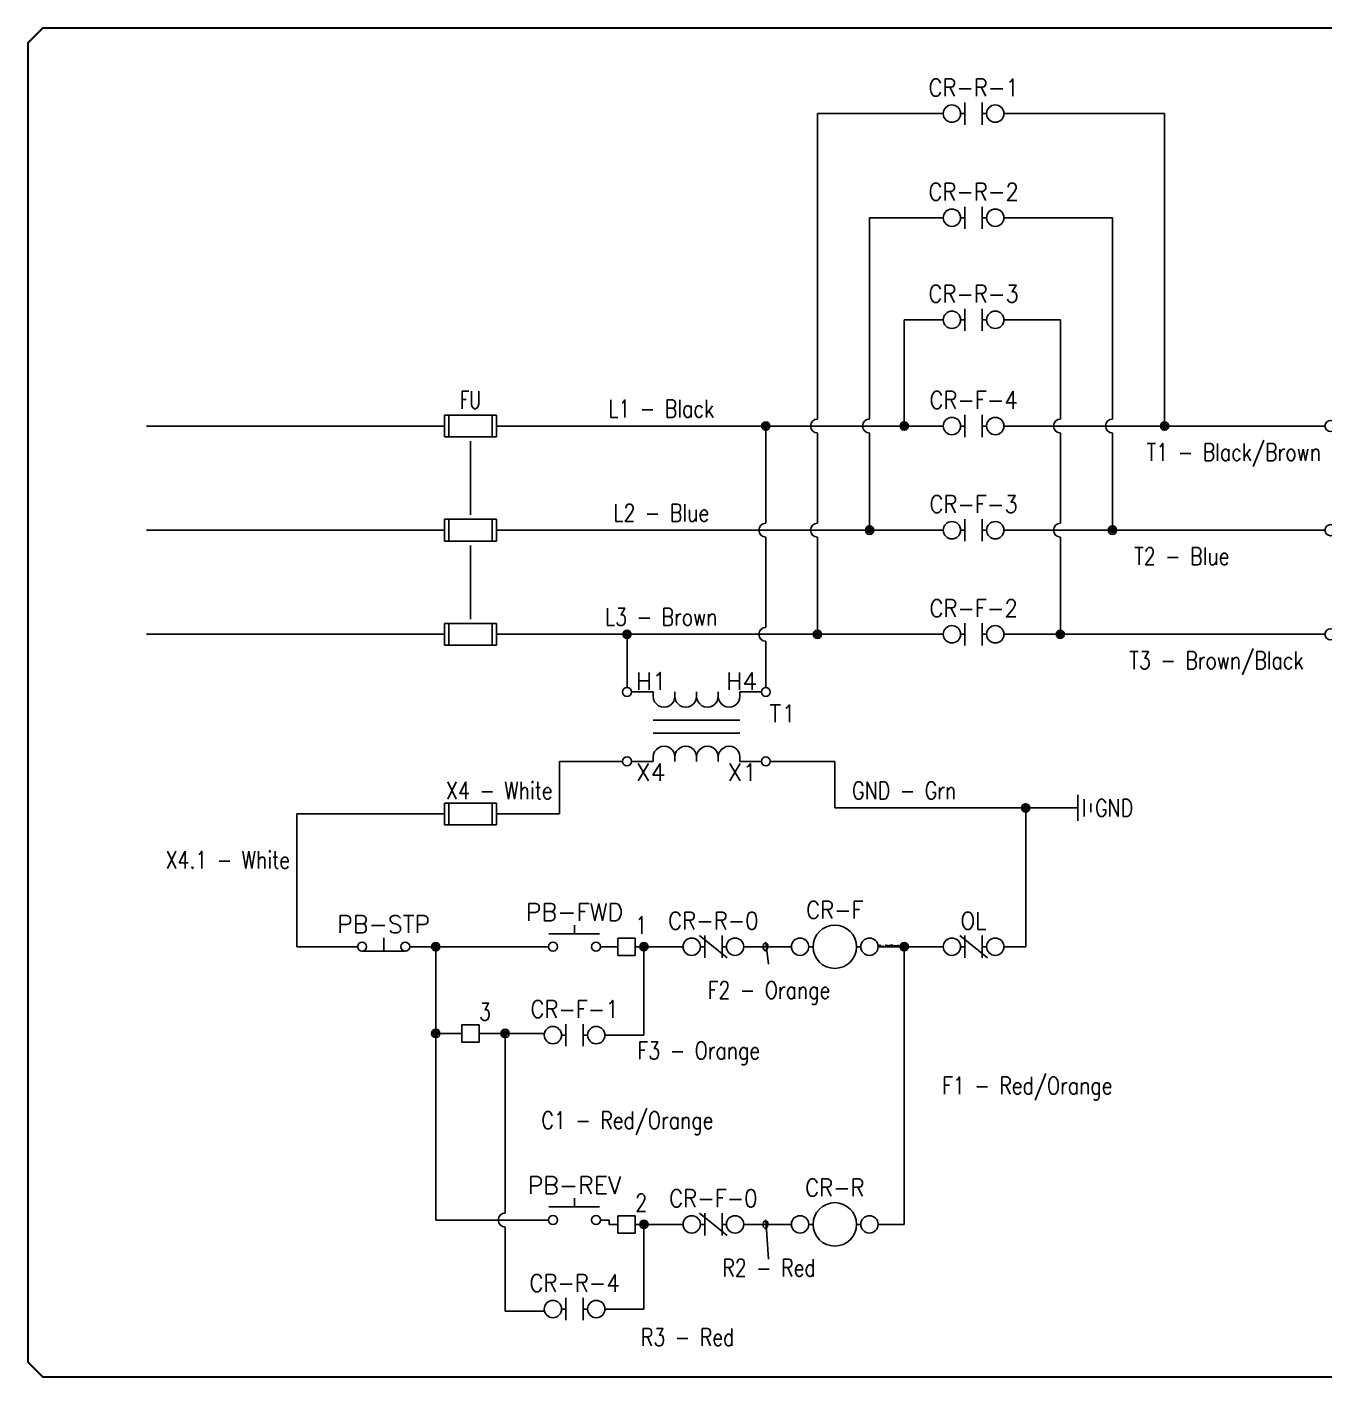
# Model space of a CAD drawing. Header units: inches. Extents: x 0 to 33.5, y 0 to 22.4.
# Drawn here: x 0.02 to 21.57, y 0.02 to 22.44 of the extents above; entities that cross this region are included whole.
import ezdxf
from ezdxf.enums import TextEntityAlignment as Align

# ---------------------------------------------------------------- set-up
doc = ezdxf.new("R2010")
doc.units = ezdxf.units.IN
doc.header["$MEASUREMENT"] = 0
for name, color, linetype in [('LINK', 9, 'Continuous'), ('MISC', 7, 'Continuous'), ('SYMS', 7, 'Continuous'), ('TAGS', 150, 'Continuous'), ('TERMS', 123, 'Continuous'), ('TITLE', 7, 'Continuous'), ('WIREFIXED', 7, 'Continuous'), ('WIRES', 7, 'Continuous')]:
    doc.layers.add(name, color=color, linetype=linetype)
doc.styles.add('ITALIC', font='ITALIC')
doc.styles.add('SIMPLEX', font='SIMPLEX')
doc.styles.add('WD', font='romans.shx')

# ---------------------------------------------------------------- blocks, each defined once
blk = doc.blocks.new('NO_NUM_acade_title')
at = {"layer": 'TITLE', "const_width": 0.0312}
blk.add_lwpolyline([(30.594, 0.281), (30.594, 22.177), (30.344, 22.427), (0.281, 22.427), (0.031, 22.177), (0.031, 0.281), (0.281, 0.031), (30.344, 0.031)], close=True, dxfattribs=at)
at = {"layer": 'TITLE', "color": 1, "style": 'ITALIC'}
for tag, height, p in [('TITLE#1', 0.125, (32.156, 3.406)), ('TITLE#2', 0.125, (32.156, 3.204)), ('TITLE#3', 0.125, (32.156, 3.001)), ('TITLE#4', 0.125, (32.156, 2.799)), ('DWG#', 0.2, (32.156, 0.826))]:
    blk.add_attdef(tag, text='', height=height, dxfattribs=at).set_placement(p, align=Align.CENTER)
at = {"layer": 'TITLE', "color": 1, "style": 'SIMPLEX'}
blk.add_attdef('CAD#', (30.826, 1.958), '', height=0.0938, rotation=90, dxfattribs=at)
at = {"layer": 'TITLE', "color": 1}
for tag, p, height, style in [('ENGINEER', (31.237, 1.958), 0.0938, 'ITALIC'), ('CHKDBY', (32.424, 1.958), 0.0938, 'ITALIC'), ('JOB#', (31.464, 1.644), 0.0938, 'SIMPLEX'), ('DRAWNBY', (32.494, 1.644), 0.0938, 'ITALIC'), ('SCALE', (31.353, 1.344), 0.0938, 'SIMPLEX'), ('DATE', (32.408, 1.344), 0.0938, 'SIMPLEX'), ('SHTS', (32.532, 0.25), 0.2, 'ITALIC')]:
    blk.add_attdef(tag, p, '', height=height, dxfattribs=dict(at, style=style))
at = {"layer": 'TITLE', "color": 1, "style": 'ITALIC'}
blk.add_attdef('SH#', text='', height=0.2, dxfattribs=at).set_placement((31.881, 0.25), align=Align.RIGHT)
at = {"layer": 'TITLE', "color": 7, "flags": 9}
blk.add_attdef('WD_TB', (31.219, 0.031), '', height=0.125, dxfattribs=at)
blk = doc.blocks.new('HFU1')
for p, q in [((-0.1875, -0.0781), (-0.1875, 0.0781)), ((-0.1875, 0.0781), (0.1875, 0.0781)), ((-0.1562, 0.0781), (-0.1562, -0.0781)), ((0.1562, 0.0781), (0.1562, -0.0781)), ((0.1875, 0.0781), (0.1875, -0.0781)), ((0.1875, -0.0781), (-0.1875, -0.0781))]:
    blk.add_line(p, q)
at = {"style": 'WD', "width": 0.7}
for tag, p in [('INST', (0, 0.4219)), ('LOC', (0, 0.2656)), ('TAG1', (0, 0.125))]:
    blk.add_attdef(tag, text='', height=0.125, dxfattribs=at).set_placement(p, align=Align.CENTER)
at = {"linetype": 'Continuous', "style": 'WD', "flags": 9}
for tag, p in [('ASSYCODE', (0.1569, 0.2509)), ('CAT', (0.1564, 0.1022)), ('MFG', (0.1564, 0.0827))]:
    blk.add_attdef(tag, text='', height=0.01, dxfattribs=at).set_placement(p, align=Align.CENTER)
at = {"style": 'WD'}
for tag, p in [('X2LINK', (0, 0.1094)), ('X8LINK', (0, -0.1094))]:
    blk.add_attdef(tag, p, '', height=0.01, dxfattribs=at)
for tag, p, height, flags in [('FAMILY', (0.1292, 0.1076), 0.01, 9), ('X4TERM01', (-0.1875, 0), 0.0109, 1), ('X1TERM02', (0.1875, 0), 0.0109, 1)]:
    blk.add_attdef(tag, p, '', height=height, dxfattribs=dict(at, flags=flags))
at = {"style": 'WD', "width": 0.7}
blk.add_attdef('RATING1', text='', height=0.0938, dxfattribs=at).set_placement((0, 0), align=Align.MIDDLE_CENTER)
at = {"linetype": 'Continuous', "style": 'WD', "width": 0.7, "flags": 8}
blk.add_attdef('TERM01', text='', height=0.1, dxfattribs=at).set_placement((-0.25, -0.0158), align=Align.TOP_RIGHT)
blk.add_attdef('TERM02', text='', height=0.1, dxfattribs=at).set_placement((0.25, -0.0158), align=Align.TOP_LEFT)
at = {"style": 'WD', "width": 0.7}
for tag, p in [('DESC1', (0.0469, -0.2344)), ('DESC2', (0.0469, -0.3906)), ('DESC3', (0.0469, -0.5469))]:
    blk.add_attdef(tag, text='', height=0.125, dxfattribs=at).set_placement(p, align=Align.MIDDLE_LEFT)
blk = doc.blocks.new('HFU2')
for p, q in [((-0.1875, -0.0781), (-0.1875, 0.0781)), ((-0.1875, 0.0781), (0.1875, 0.0781)), ((-0.1562, 0.0781), (-0.1562, -0.0781)), ((0.1562, 0.0781), (0.1562, -0.0781)), ((0.1875, 0.0781), (0.1875, -0.0781)), ((0.1875, -0.0781), (-0.1875, -0.0781))]:
    blk.add_line(p, q)
at = {"style": 'WD', "width": 0.7}
for tag, p in [('INST', (0, 0.4375)), ('LOC', (0, 0.2812)), ('TAG2', (0, 0.125))]:
    blk.add_attdef(tag, text='', height=0.125, dxfattribs=at).set_placement(p, align=Align.CENTER)
at = {"linetype": 'Continuous', "style": 'WD', "flags": 9}
for tag, p in [('FAMILY', (0.1569, 0.2509)), ('ASSYCODE', (0.1881, 0.2352)), ('CAT', (0.1564, 0.1022)), ('MFG', (0.1564, 0.0827))]:
    blk.add_attdef(tag, text='', height=0.01, dxfattribs=at).set_placement(p, align=Align.CENTER)
at = {"style": 'WD'}
for tag, p in [('X2LINK', (0, 0.1094)), ('X8LINK', (0, -0.1094))]:
    blk.add_attdef(tag, p, '', height=0.01, dxfattribs=at)
at = {"style": 'WD', "flags": 1}
for tag, p in [('X4TERM01', (-0.1875, 0)), ('X1TERM02', (0.1875, 0))]:
    blk.add_attdef(tag, p, '', height=0.01, dxfattribs=at)
at = {"style": 'WD', "width": 0.7}
blk.add_attdef('RATING1', text='', height=0.0938, dxfattribs=at).set_placement((0, 0), align=Align.MIDDLE_CENTER)
at = {"linetype": 'Continuous', "style": 'WD', "width": 0.7, "flags": 8}
blk.add_attdef('TERM01', text='', height=0.1, dxfattribs=at).set_placement((-0.25, -0.0158), align=Align.TOP_RIGHT)
blk.add_attdef('TERM02', text='', height=0.1, dxfattribs=at).set_placement((0.25, -0.0158), align=Align.TOP_LEFT)
at = {"style": 'WD', "width": 0.7}
for tag, p in [('DESC1', (0.0396, -0.2431)), ('DESC2', (0.0469, -0.4062)), ('DESC3', (0.0469, -0.5781))]:
    blk.add_attdef(tag, text='', height=0.125, dxfattribs=at).set_placement(p, align=Align.MIDDLE_LEFT)
blk = doc.blocks.new('HFU0')
for p, q in [((-0.1875, -0.0781), (-0.1875, 0.0781)), ((-0.1875, 0.0781), (0.1875, 0.0781)), ((-0.1562, 0.0781), (-0.1562, -0.0781)), ((0.1562, 0.0781), (0.1562, -0.0781)), ((0.1875, 0.0781), (0.1875, -0.0781)), ((0.1875, -0.0781), (-0.1875, -0.0781))]:
    blk.add_line(p, q)
at = {"style": 'WD', "width": 0.7}
for tag, p in [('INST', (0, 0.3281)), ('LOC', (0, 0.1719)), ('DESC1', (0.0067, -0.2623)), ('DESC2', (0.0067, -0.419)), ('DESC3', (0, -0.5781))]:
    blk.add_attdef(tag, text='', height=0.125, dxfattribs=at).set_placement(p, align=Align.CENTER)
at = {"linetype": 'Continuous', "style": 'WD', "flags": 9}
for tag, p in [('ASSYCODE', (0.1564, 0.1179)), ('CAT', (0.1564, 0.1022)), ('MFG', (0.1564, 0.0827))]:
    blk.add_attdef(tag, text='', height=0.01, dxfattribs=at).set_placement(p, align=Align.CENTER)
at = {"style": 'WD', "flags": 1}
for tag, p in [('X4TERM01', (-0.1875, 0)), ('X1TERM02', (0.1875, 0))]:
    blk.add_attdef(tag, p, '', height=0.01, dxfattribs=at)
at = {"style": 'WD', "width": 0.7}
blk.add_attdef('RATING1', text='', height=0.0938, dxfattribs=at).set_placement((0, 0), align=Align.MIDDLE_CENTER)
at = {"linetype": 'Continuous', "style": 'WD', "width": 0.7, "flags": 8}
blk.add_attdef('TERM01', text='', height=0.1, dxfattribs=at).set_placement((-0.25, -0.0158), align=Align.TOP_RIGHT)
blk.add_attdef('TERM02', text='', height=0.1, dxfattribs=at).set_placement((0.25, -0.0158), align=Align.TOP_LEFT)
blk = doc.blocks.new('HXF1')
for p, q in [((-0.4688, 0), (-0.3125, 0)), ((-0.3125, 0), (-0.3125, -0.0312)), ((-0.1562, 0), (-0.1562, -0.0312)), ((0, 0), (0, -0.0312)), ((0.1562, 0), (0.1562, -0.0312)), ((0.3125, 0), (0.4668, 0)), ((0.3125, 0), (0.3125, -0.0312)), ((-0.3125, -0.2031), (0.3125, -0.2031)), ((-0.3125, -0.2969), (0.3125, -0.2969)), ((-0.3125, -0.5), (-0.3125, -0.4688)), ((-0.1562, -0.5), (-0.1562, -0.4688)), ((0, -0.5), (0, -0.4688)), ((0.1562, -0.5), (0.1562, -0.4688)), ((0.3125, -0.5), (0.3125, -0.4688)), ((-0.4688, -0.5), (-0.3125, -0.5)), ((0.3125, -0.5), (0.4668, -0.5))]:
    blk.add_line(p, q)
for centre in [(-0.501, 0), (0.499, 0), (-0.501, -0.5), (0.499, -0.5)]:
    blk.add_circle(centre, 0.0322)
for centre, start, end in [((-0.2344, -0.0312), 180, 0.00104), ((-0.0781, -0.0312), 180, 0.00104), ((0.0781, -0.0312), 180, 0.00104), ((0.2344, -0.0312), 180, 0.00104), ((-0.2344, -0.4688), 0.00101, 180.00201), ((-0.0781, -0.4688), 0.00101, 180.00201), ((0.0781, -0.4688), 0.00101, 180.00201), ((0.2344, -0.4688), 0.00101, 180.00201)]:
    blk.add_arc(centre, 0.0781, start, end)
at = {"style": 'WD', "width": 0.7}
for tag, p in [('INST', (-0.5912, 0.0061)), ('LOC', (-0.5912, -0.1635)), ('DESC1', (-0.5912, -0.3198)), ('DESC2', (-0.5912, -0.476))]:
    blk.add_attdef(tag, text='', height=0.125, dxfattribs=at).set_placement(p, align=Align.RIGHT)
at = {"linetype": 'Continuous', "style": 'WD', "flags": 8}
for tag, p in [('TERM03', (-0.0312, 0.0156)), ('TERM02', (0.4375, 0.0156))]:
    blk.add_attdef(tag, text='', height=0.125, dxfattribs=at).set_placement(p, align=Align.RIGHT)
blk.add_attdef('TERM01', (-0.4375, 0.0156), '', height=0.125, dxfattribs=at)
at = {"style": 'WD'}
for tag, p, height, flags in [('X4TERM01', (-0.5332, 0), 0.0125, 1), ('X2TERM01', (-0.501, 0.0322), 0.0125, 1), ('X2TERM03', (0, 0.0088), 0.0125, 1), ('X2TERM02', (0.499, 0.0322), 0.0125, 1), ('X1TERM02', (0.5312, 0), 0.0125, 1), ('FAMILY', (0.4604, -0.2468), 0.01, 9), ('X4TERM04', (-0.5332, -0.5), 0.0125, 1), ('X8TERM04', (-0.501, -0.5322), 0.0125, 1), ('X8TERM06', (0, -0.5069), 0.0125, 1), ('X8TERM05', (0.499, -0.5322), 0.0125, 1), ('X1TERM05', (0.5312, -0.5), 0.0125, 1)]:
    blk.add_attdef(tag, p, '', height=height, dxfattribs=dict(at, flags=flags))
blk.add_attdef('TAG1', (0.5244, -0.2188), '', height=0.125, dxfattribs=at)
at = {"linetype": 'Continuous', "style": 'WD', "flags": 9}
for tag, p in [('MFG', (0.4836, -0.2948)), ('CAT', (0.4855, -0.2754)), ('ASSYCODE', (0.4866, -0.3132))]:
    blk.add_attdef(tag, text='', height=0.01, dxfattribs=at).set_placement(p, align=Align.CENTER)
at = {"style": 'WD', "width": 0.7}
blk.add_attdef('RATING1', (0.5556, -0.375), '', height=0.125, dxfattribs=at)
at = {"linetype": 'Continuous', "style": 'WD', "flags": 8}
for tag, p in [('TERM06', (-0.0312, -0.5156)), ('TERM05', (0.4375, -0.5156))]:
    blk.add_attdef(tag, text='', height=0.125, dxfattribs=at).set_placement(p, align=Align.TOP_RIGHT)
blk.add_attdef('TERM04', text='', height=0.125, dxfattribs=at).set_placement((-0.4375, -0.5156), align=Align.TOP_LEFT)
blk = doc.blocks.new('HCR1T')
for p, q in [((-0.1562, 0), (-0.1875, 0)), ((0.1875, 0), (0.1562, 0))]:
    blk.add_line(p, q)
for centre, radius in [((0, 0), 0.1562), ((-0.25, 0), 0.0625), ((0.25, 0), 0.0625)]:
    blk.add_circle(centre, radius)
at = {"style": 'WD'}
for tag, width, p in [('INST', 0.7, (0, 0.5282)), ('LOC', 0.7, (0, 0.3586)), ('TAG1', 0.9, (0, 0.2024))]:
    blk.add_attdef(tag, text='', height=0.125, dxfattribs=dict(at, width=width)).set_placement(p, align=Align.CENTER)
for tag, p, width in [('DESC1', (1.126, 0.0757), 0.9), ('DESC2', (1.126, -0.0806), 0.9), ('DESC3', (1.126, -0.2368), 0.9), ('XREFNO', (1.3591, -0.3931), 0.8), ('XREFNC', (1.3591, -0.5493), 0.8)]:
    blk.add_attdef(tag, p, '', height=0.125, dxfattribs=dict(at, width=width))
at = {"linetype": 'Continuous', "style": 'WD', "flags": 9}
blk.add_attdef('ASSYCODE', text='', height=0.01, dxfattribs=at).set_placement((0, 0.1094), align=Align.CENTER)
at = {"style": 'WD', "flags": 9}
blk.add_attdef('FAMILY', text='', height=0.01, dxfattribs=at).set_placement((-0.0053, 0.1698), align=Align.CENTER)
at = {"linetype": 'Continuous', "style": 'WD', "flags": 1}
for tag, p in [('MFG', (0, 0.1404)), ('CAT', (0, 0.1593))]:
    blk.add_attdef(tag, text='', height=0.01, dxfattribs=at).set_placement(p, align=Align.MIDDLE)
at = {"linetype": 'Continuous', "style": 'WD', "width": 0.8, "flags": 8}
for tag, p in [('TERM01', (-0.25, 0)), ('TERM02', (0.25, 0))]:
    blk.add_attdef(tag, text='', height=0.0625, dxfattribs=at).set_placement(p, align=Align.MIDDLE_CENTER)
at = {"style": 'WD', "flags": 1}
for tag, p in [('X4TERM01', (-0.3125, 0)), ('X1TERM02', (0.3125, 0))]:
    blk.add_attdef(tag, p, '', height=0.0125, dxfattribs=at)
at = {"style": 'WD', "width": 0.8, "flags": 8}
for tag, p in [('NO', (1.126, -0.3931)), ('NC', (1.126, -0.5493))]:
    blk.add_attdef(tag, p, '', height=0.125, dxfattribs=at)
blk = doc.blocks.new('HCR21T')
for p, q in [((-0.0625, 0), (-0.0938, 0)), ((0.0938, 0), (0.0625, 0))]:
    blk.add_line(p, q)
at = {"linetype": 'Continuous'}
for p, q in [((-0.0625, 0.08), (-0.0625, -0.08)), ((0.0625, 0.08), (0.0625, -0.08))]:
    blk.add_line(p, q, dxfattribs=at)
for centre in [(-0.1562, 0), (0.1562, 0)]:
    blk.add_circle(centre, 0.0625)
at = {"style": 'WD'}
for tag, width, p in [('INST', 0.7, (0, 0.4508)), ('LOC', 0.7, (0, 0.2812)), ('TAG2', 0.9, (0, 0.125)), ('XREF', 0.7, (0, -0.235)), ('DESC1', 0.7, (0, -0.387)), ('DESC2', 0.7, (0, -0.5432))]:
    blk.add_attdef(tag, text='', height=0.125, dxfattribs=dict(at, width=width)).set_placement(p, align=Align.CENTER)
for tag, p in [('X2LINK', (0, 0.125)), ('X8LINK', (0, -0.125))]:
    blk.add_attdef(tag, p, '', height=0.01, dxfattribs=at)
at = {"linetype": 'Continuous', "style": 'WD', "width": 0.8, "flags": 8}
for tag, p in [('TERM01', (-0.1562, 0)), ('TERM02', (0.1562, 0))]:
    blk.add_attdef(tag, text='', height=0.0625, dxfattribs=at).set_placement(p, align=Align.MIDDLE_CENTER)
at = {"style": 'WD'}
for tag, p, height, flags in [('X4TERM01', (-0.2188, 0), 0.0125, 1), ('CONTACT', (0.0973, 0.0363), 0.01, 1), ('FAMILY', (0.0973, 0.0529), 0.01, 9), ('X1TERM02', (0.2188, 0), 0.0125, 1)]:
    blk.add_attdef(tag, p, '', height=height, dxfattribs=dict(at, flags=flags))
blk = doc.blocks.new('HCR22T')
at = {"linetype": 'Continuous'}
for p, q in [((-0.1, 0.08), (0.1, -0.08)), ((-0.0625, 0.08), (-0.0625, -0.08)), ((0.0625, 0.08), (0.0625, -0.08))]:
    blk.add_line(p, q, dxfattribs=at)
for p, q in [((-0.0625, 0), (-0.0938, 0)), ((0.0938, 0), (0.0625, 0))]:
    blk.add_line(p, q)
for centre in [(-0.1562, 0), (0.1562, 0)]:
    blk.add_circle(centre, 0.0625)
at = {"style": 'WD'}
for tag, width, p in [('INST', 0.7, (0, 0.4508)), ('LOC', 0.7, (0, 0.2812)), ('TAG2', 0.9, (0, 0.125)), ('XREF', 0.7, (0, -0.235)), ('DESC1', 0.7, (0, -0.387)), ('DESC2', 0.7, (0, -0.5432)), ('DESC3', 0.7, (0, -0.6995))]:
    blk.add_attdef(tag, text='', height=0.125, dxfattribs=dict(at, width=width)).set_placement(p, align=Align.CENTER)
for tag, p in [('X2LINK', (0, 0.125)), ('X8LINK', (0, -0.125))]:
    blk.add_attdef(tag, p, '', height=0.01, dxfattribs=at)
at = {"linetype": 'Continuous', "style": 'WD', "width": 0.8, "flags": 8}
for tag, p in [('TERM01', (-0.1562, 0)), ('TERM02', (0.1562, 0))]:
    blk.add_attdef(tag, text='', height=0.0625, dxfattribs=at).set_placement(p, align=Align.MIDDLE_CENTER)
at = {"style": 'WD'}
for tag, p, height, flags in [('X4TERM01', (-0.2188, 0), 0.0125, 1), ('CONTACT', (0.0973, 0.0363), 0.01, 1), ('FAMILY', (0.0973, 0.0529), 0.01, 9), ('X1TERM02', (0.2188, 0), 0.0125, 1)]:
    blk.add_attdef(tag, p, '', height=height, dxfattribs=dict(at, flags=flags))
blk = doc.blocks.new('HOL1')
for p, q in [((-0.2637, 0), (-0.1875, 0)), ((0.1875, 0), (0.2637, 0))]:
    blk.add_line(p, q)
at = {"linetype": 'Continuous'}
for centre in [(-0.3038, 0), (0.3038, 0)]:
    blk.add_circle(centre, 0.04, dxfattribs=at)
for centre, start, end in [((-0.0938, 0), 270.00101, 180.00201), ((0.0938, 0), 90, 0.00104)]:
    blk.add_arc(centre, 0.0938, start, end)
at = {"style": 'WD', "width": 0.7}
for tag, p in [('INST', (0, 0.7946)), ('LOC', (0, 0.625)), ('DESC1', (0, 0.4688)), ('DESC2', (0, 0.3125)), ('RATING1', (0, -0.2656))]:
    blk.add_attdef(tag, text='', height=0.125, dxfattribs=at).set_placement(p, align=Align.CENTER)
at = {"style": 'WD'}
blk.add_attdef('TAG1', text='', height=0.125, dxfattribs=at).set_placement((0, 0.1562), align=Align.CENTER)
for tag, p in [('X2LINK', (0, 0.125)), ('X8LINK', (0, -0.125))]:
    blk.add_attdef(tag, p, '', height=0.01, dxfattribs=at)
for tag, p, height, flags in [('FAMILY', (0.2047, 0.1523), 0.01, 9), ('X4TERM01', (-0.3438, 0), 0.0125, 1), ('X1TERM02', (0.3438, 0), 0.0125, 1)]:
    blk.add_attdef(tag, p, '', height=height, dxfattribs=dict(at, flags=flags))
at = {"linetype": 'Continuous', "style": 'WD', "flags": 9}
for tag, p in [('MFG', (0.2278, 0.0887)), ('CAT', (0.2297, 0.1082)), ('ASSYCODE', (0.2188, 0.0625))]:
    blk.add_attdef(tag, text='', height=0.01, dxfattribs=at).set_placement(p, align=Align.CENTER)
at = {"linetype": 'Continuous', "style": 'WD', "flags": 8}
blk.add_attdef('TERM01', text='', height=0.125, dxfattribs=at).set_placement((-0.4062, -0.0314), align=Align.TOP_RIGHT)
blk.add_attdef('TERM02', text='', height=0.125, dxfattribs=at).set_placement((0.4062, -0.0314), align=Align.TOP_LEFT)
blk = doc.blocks.new('HOL2')
for p, q in [((-0.2637, 0), (-0.1875, 0)), ((0.1875, 0), (0.2637, 0))]:
    blk.add_line(p, q)
at = {"linetype": 'Continuous'}
for centre in [(-0.3038, 0), (0.3038, 0)]:
    blk.add_circle(centre, 0.04, dxfattribs=at)
for centre, start, end in [((-0.0938, 0), 270.00101, 180.00201), ((0.0938, 0), 90, 0.00104)]:
    blk.add_arc(centre, 0.0938, start, end)
at = {"style": 'WD', "width": 0.7}
for tag, p in [('INST', (0, 0.8102)), ('LOC', (0, 0.6406)), ('DESC1', (0, 0.4844)), ('DESC2', (0, 0.3281))]:
    blk.add_attdef(tag, text='', height=0.125, dxfattribs=at).set_placement(p, align=Align.CENTER)
at = {"style": 'WD'}
blk.add_attdef('TAG2', text='', height=0.125, dxfattribs=at).set_placement((0, 0.1719), align=Align.CENTER)
for tag, p in [('X2LINK', (0, 0.125)), ('X8LINK', (0, -0.125))]:
    blk.add_attdef(tag, p, '', height=0.01, dxfattribs=at)
for tag, p, height, flags in [('FAMILY', (0.2047, 0.1523), 0.01, 9), ('X4TERM01', (-0.3438, 0), 0.0125, 1), ('X1TERM02', (0.3438, 0), 0.0125, 1)]:
    blk.add_attdef(tag, p, '', height=height, dxfattribs=dict(at, flags=flags))
at = {"linetype": 'Continuous', "style": 'WD', "flags": 8}
blk.add_attdef('TERM01', text='', height=0.125, dxfattribs=at).set_placement((-0.4062, -0.0157), align=Align.TOP_RIGHT)
blk.add_attdef('TERM02', text='', height=0.125, dxfattribs=at).set_placement((0.4062, -0.0157), align=Align.TOP_LEFT)
blk = doc.blocks.new('HPB11')
for p, q in [((0, 0.1562), (0, 0.0938)), ((-0.1849, 0.0938), (0.1801, 0.0938))]:
    blk.add_line(p, q)
for centre in [(-0.1553, 0), (0.1553, 0)]:
    blk.add_circle(centre, 0.0322)
at = {"style": 'WD', "width": 0.7}
for tag, p in [('INST', (0, 0.8258)), ('LOC', (0, 0.6562)), ('DESC1', (0, 0.5)), ('DESC2', (0, 0.3438)), ('XREF', (0, -0.2188))]:
    blk.add_attdef(tag, text='', height=0.125, dxfattribs=at).set_placement(p, align=Align.CENTER)
at = {"style": 'WD'}
blk.add_attdef('TAG1', text='', height=0.125, dxfattribs=at).set_placement((0, 0.1875), align=Align.CENTER)
for tag, p in [('X2LINK', (0, 0.2188)), ('X8LINK', (0, 0))]:
    blk.add_attdef(tag, p, '', height=0.01, dxfattribs=at)
for tag, p, height, flags in [('CONTACT', (0.2047, 0.1357), 0.01, 1), ('FAMILY', (0.2047, 0.1523), 0.01, 9), ('X4TERM01', (-0.1875, 0), 0.0125, 1), ('X1TERM02', (0.1875, 0), 0.0125, 1)]:
    blk.add_attdef(tag, p, '', height=height, dxfattribs=dict(at, flags=flags))
at = {"linetype": 'Continuous', "style": 'WD', "flags": 9}
for tag, p in [('MFG', (0.2278, 0.0887)), ('CAT', (0.2297, 0.1082)), ('ASSYCODE', (0.23, 0.0714))]:
    blk.add_attdef(tag, text='', height=0.01, dxfattribs=at).set_placement(p, align=Align.CENTER)
at = {"linetype": 'Continuous', "style": 'WD', "flags": 8}
blk.add_attdef('TERM01', text='', height=0.125, dxfattribs=at).set_placement((-0.25, -0.0314), align=Align.TOP_RIGHT)
blk.add_attdef('TERM02', text='', height=0.125, dxfattribs=at).set_placement((0.25, -0.0314), align=Align.TOP_LEFT)
blk = doc.blocks.new('HPB12')
for p, q in [((0, 0.0646), (0, -0.033)), ((-0.1562, -0.033), (0.1562, -0.033))]:
    blk.add_line(p, q)
for centre in [(-0.1553, 0), (0.1553, 0)]:
    blk.add_circle(centre, 0.0322)
at = {"style": 'WD', "width": 0.7}
for tag, p in [('INST', (0, 0.7375)), ('LOC', (0, 0.5679)), ('DESC1', (0, 0.4117)), ('DESC2', (0, 0.2554)), ('XREF', (0, -0.2321))]:
    blk.add_attdef(tag, text='', height=0.125, dxfattribs=at).set_placement(p, align=Align.CENTER)
at = {"style": 'WD'}
blk.add_attdef('TAG1', text='', height=0.125, dxfattribs=at).set_placement((0, 0.0992), align=Align.CENTER)
for tag, p in [('X2LINK', (0, 0.125)), ('X8LINK', (0, -0.0938))]:
    blk.add_attdef(tag, p, '', height=0.01, dxfattribs=at)
for tag, p, height, flags in [('X4TERM01', (-0.1875, 0), 0.0125, 1), ('CONTACT', (0.0544, 0.0418), 0.01, 9), ('FAMILY', (0.0544, 0.0584), 0.01, 9), ('X1TERM02', (0.1875, 0), 0.0125, 1)]:
    blk.add_attdef(tag, p, '', height=height, dxfattribs=dict(at, flags=flags))
at = {"linetype": 'Continuous', "style": 'WD', "flags": 9}
for tag, p in [('MFG', (0.0759, -0.0061)), ('CAT', (0.0759, 0.0175)), ('ASSYCODE', (0.0762, -0.0223))]:
    blk.add_attdef(tag, text='', height=0.01, dxfattribs=at).set_placement(p, align=Align.CENTER)
at = {"linetype": 'Continuous', "style": 'WD', "flags": 8}
blk.add_attdef('TERM01', text='', height=0.125, dxfattribs=at).set_placement((-0.25, -0.0314), align=Align.TOP_RIGHT)
blk.add_attdef('TERM02', text='', height=0.125, dxfattribs=at).set_placement((0.25, -0.0314), align=Align.TOP_LEFT)
blk = doc.blocks.new('WDDOT')
for radius in [0.03, 0.0187, 0.00929]:
    blk.add_circle((0, 0), radius)
blk = doc.blocks.new('WD_WNH')
at = {"linetype": 'Continuous', "style": 'WD', "width": 0.8}
blk.add_attdef('WIRENO', text='', height=0.125, dxfattribs=at).set_placement((0, 0.0625), align=Align.CENTER)
at = {"style": 'WD', "flags": 1}
for tag, p in [('W01USER', (0, 0.0781)), ('W02USER', (0, 0.0703)), ('W03USER', (0, 0.0625)), ('W04USER', (0, 0.0547)), ('W05USER', (0, 0.0469)), ('W06USER', (0, 0.0391)), ('W07USER', (0, 0.0312)), ('W08USER', (0, 0.0234)), ('W09USER', (0, 0.0156)), ('W10USER', (0, 0.0078))]:
    blk.add_attdef(tag, text='', height=0.005, dxfattribs=at).set_placement(p, align=Align.CENTER)
blk = doc.blocks.new('HGND2')
for p, q in [((0.125, 0), (0, 0)), ((0.125, 0.09375), (0.125, -0.09375)), ((0.171875, 0.0625), (0.171875, -0.0625)), ((0.21875, 0.03125), (0.21875, -0.03125))]:
    blk.add_line(p, q)
at = {"style": 'WD', "width": 0.8}
for tag, p in [('INST', (0.25, 0.3125)), ('LOC', (0.25, 0.15625)), ('TAG1', (0.25, 0)), ('DESC1', (0.25, -0.15625)), ('DESC2', (0.25, -0.3125))]:
    blk.add_attdef(tag, text='', height=0.125, dxfattribs=at).set_placement(p, align=Align.MIDDLE_LEFT)
at = {"style": 'WD', "flags": 1}
for tag in ['ASSYCODE', 'CAT', 'X4TERM01', 'MFG', 'FAMILY']:
    blk.add_attdef(tag, (0, 0), '', height=0.01, dxfattribs=at)
blk = doc.blocks.new('HT0001')
for p, q in [((-0.0625, 0.0625), (0.0625, 0.0625)), ((-0.0625, -0.0625), (-0.0625, 0.0625)), ((0.0625, 0.0625), (0.0625, -0.0625)), ((0.0625, -0.0625), (-0.0625, -0.0625))]:
    blk.add_line(p, q)
at = {"style": 'WD'}
for tag, p, width in [('INST', (0.0625, 0.4196), 0.7), ('LOC', (0.0625, 0.25), 0.7), ('DESC1', (0.0499, -0.3851), 0.8)]:
    blk.add_attdef(tag, p, '', height=0.125, dxfattribs=dict(at, width=width))
at = {"linetype": 'Continuous', "style": 'WD'}
for tag, p, height, width, flags in [('TERM01', (0.0625, 0.0938), 0.125, 0.8, 8), ('TAGSTRIP', (0.0499, -0.2288), 0.125, 0.9, 8), ('CAT', (0.2132, -0.4063), 0.1094, 0.8, 1), ('DESC2', (0.0499, -0.5413), 0.125, 0.8, 8), ('DESC3', (0.0499, -0.6976), 0.125, 0.8, 8)]:
    blk.add_attdef(tag, p, '', height=height, dxfattribs=dict(at, width=width, flags=flags))
at = {"style": 'WD', "flags": 1}
for tag, p, height in [('X4TERM01', (-0.0625, 0), 0.0125), ('X4TERMDESC01', (-0.0552, -0.0229), 0.025), ('X2TERMDESC01', (-0.006, 0.0287), 0.025), ('STRIPSEQ', (0, 0), 0.00125), ('X2TERM01', (0, 0.0625), 0.0125), ('X2PIN01', (0.0326, 0.0839), 0.0125), ('X1TERMDESC01', (0.0393, 0.007), 0.025), ('X1TERM01', (0.0625, 0), 0.0125), ('X1PIN01', (0.0868, 0.0164), 0.0125), ('X4PIN01', (-0.1138, -0.0375), 0.0125), ('LINKTERM', (0, -0.0019), 0.00125), ('X8TERM01', (0, -0.0625), 0.0125), ('X8TERMDESC01', (0, -0.0535), 0.025), ('X8PIN01', (0.0256, -0.0962), 0.0125)]:
    blk.add_attdef(tag, p, '', height=height, dxfattribs=at)
at = {"style": 'WD', "width": 0.7, "flags": 1}
blk.add_attdef('ASSYCODE', (0.0625, -0.2812), '', height=0.01, dxfattribs=at)
at = {"linetype": 'Continuous', "style": 'WD', "width": 0.8, "flags": 1}
blk.add_attdef('MFG', text='', height=0.1094, dxfattribs=at).set_placement((0.0882, -0.4063), align=Align.RIGHT)
blk = doc.blocks.new('WD_WNV')
at = {"style": 'WD', "flags": 1}
for tag, p in [('W01USER', (-0.0625, 0.0938)), ('W02USER', (-0.0625, 0.0859)), ('W03USER', (-0.0625, 0.0781)), ('W04USER', (-0.0625, 0.0703)), ('W05USER', (-0.0625, 0.0625)), ('W06USER', (-0.0625, 0.0547)), ('W07USER', (-0.0625, 0.0469)), ('W08USER', (-0.0625, 0.0391)), ('W09USER', (-0.0625, 0.0312)), ('W10USER', (-0.0625, 0.0234))]:
    blk.add_attdef(tag, text='', height=0.005, dxfattribs=at).set_placement(p, align=Align.CENTER)
at = {"linetype": 'Continuous', "style": 'WD', "width": 0.8}
blk.add_attdef('WIRENO', text='', height=0.125, dxfattribs=at).set_placement((-0.05, 0), align=Align.MIDDLE_RIGHT)

msp = doc.modelspace()

# ---------------------------------------------------------------- linework, layer by layer
at = {"layer": 'LINK'}
for points in [[(7.378, 15.567), (7.378, 14.342)], [(7.378, 13.838), (7.378, 12.613)]]:
    msp.add_lwpolyline(points, dxfattribs=at)
at = {"layer": 'WIREFIXED'}
for points in [[(12.33, 6.887), (12.281, 7.247), (12.243, 7.214), (12.238, 7.143), (12.271, 7.104), (12.309, 7.138), (12.314, 7.209), (12.298, 7.228)], [(12.33, 1.989), (12.281, 2.637), (12.243, 2.604), (12.238, 2.533), (12.271, 2.495), (12.309, 2.528), (12.314, 2.599), (12.298, 2.618)]]:
    msp.add_lwpolyline(points, dxfattribs=at)
at = {"layer": 'WIRES'}
for p, q in [((15.229, 21.005), (13.14, 21.005)), ((13.14, 21.005), (13.14, 15.934)), ((16.238, 21.005), (18.903, 21.005)), ((18.903, 21.005), (18.903, 15.819)), ((15.229, 19.276), (14.005, 19.276)), ((14.005, 19.276), (14.005, 15.934)), ((16.238, 19.276), (18.038, 19.276)), ((18.038, 19.276), (18.038, 15.934)), ((15.229, 17.582), (14.581, 17.582)), ((14.581, 17.582), (14.581, 15.819)), ((16.238, 17.582), (17.174, 17.582)), ((17.174, 17.582), (17.174, 15.934)), ((6.946, 15.819), (2, 15.819)), ((7.81, 15.819), (15.229, 15.819)), ((12.283, 14.205), (12.283, 15.819)), ((13.14, 15.703), (13.14, 14.205)), ((14.005, 15.703), (14.005, 14.09)), ((16.238, 15.819), (21.568, 15.819)), ((17.174, 15.703), (17.174, 14.205)), ((18.038, 15.703), (18.038, 14.09)), ((6.946, 14.09), (2, 14.09)), ((7.81, 14.09), (15.229, 14.09)), ((12.283, 12.477), (12.283, 13.975)), ((13.14, 13.975), (13.14, 12.361)), ((16.238, 14.09), (21.568, 14.09)), ((17.174, 13.975), (17.174, 12.361)), ((6.946, 12.361), (2, 12.361)), ((7.81, 12.361), (15.229, 12.361)), ((9.978, 11.478), (9.978, 12.361)), ((16.238, 12.361), (21.568, 12.361)), ((12.283, 11.478), (12.283, 12.246)), ((8.857, 9.379), (8.857, 10.251)), ((8.857, 10.251), (9.904, 10.251)), ((13.428, 10.251), (12.357, 10.251)), ((13.428, 9.48), (13.428, 10.251)), ((16.598, 9.48), (13.428, 9.48)), ((16.598, 7.175), (16.598, 9.48)), ((17.174, 9.48), (16.598, 9.48)), ((4.497, 7.175), (4.497, 9.379)), ((4.497, 9.379), (6.946, 9.379)), ((7.81, 9.379), (8.857, 9.379)), ((4.497, 7.175), (5.505, 7.175)), ((6.37, 7.175), (8.675, 7.175)), ((6.802, 2.638), (6.802, 7.175)), ((9.539, 7.175), (9.827, 7.175)), ((10.907, 7.175), (10.115, 7.175)), ((10.259, 5.707), (10.259, 7.175)), ((12.708, 7.175), (11.916, 7.175)), ((14.149, 7.175), (15.229, 7.175)), ((14.581, 2.854), (14.581, 7.175)), ((16.238, 7.175), (16.598, 7.175)), ((7.234, 5.735), (6.802, 5.735)), ((8.603, 5.735), (7.522, 5.735)), ((7.954, 2.753), (7.954, 5.735)), ((9.611, 5.707), (10.259, 5.707)), ((14.581, 2.566), (14.581, 2.854)), ((8.675, 2.638), (6.802, 2.638)), ((7.954, 1.125), (7.954, 2.522)), ((9.539, 2.638), (9.683, 2.638)), ((9.683, 2.638), (9.683, 2.566)), ((9.683, 2.566), (9.827, 2.566)), ((10.907, 2.566), (10.115, 2.566)), ((10.259, 1.16), (10.259, 2.566)), ((12.708, 2.566), (11.916, 2.566)), ((14.149, 2.566), (14.581, 2.566)), ((8.603, 1.125), (7.954, 1.125)), ((9.611, 1.16), (10.259, 1.16))]:
    msp.add_line(p, q, dxfattribs=at)
for centre in [(13.14, 15.819), (14.005, 15.819), (17.174, 15.819), (18.038, 15.819), (12.283, 14.09), (13.14, 14.09), (17.174, 14.09), (12.283, 12.361), (7.954, 2.638)]:
    msp.add_arc(centre, 0.115, 90, 270, dxfattribs=at)

# ---------------------------------------------------------------- block references
msp.add_blockref('NO_NUM_acade_title', (0, 0))
at = {"layer": 'SYMS'}
ref = msp.add_blockref('HCR21T', (15.733, 21.005), dxfattribs=dict(at, xscale=2.304886114323222, yscale=2.304886114323222, zscale=2.304886114323222))
ref.add_attrib('TAG2', 'CR-R-1', dxfattribs={"layer": 'TAGS', "height": 0.2881, "style": 'WD', "width": 0.9}).set_placement((15.733, 21.293), align=Align.CENTER)
ref = msp.add_blockref('HCR21T', (15.733, 19.276), dxfattribs=dict(at, xscale=2.304886114323222, yscale=2.304886114323222, zscale=2.304886114323222))
ref.add_attrib('TAG2', 'CR-R-2', dxfattribs={"layer": 'TAGS', "height": 0.2881, "style": 'WD', "width": 0.9}).set_placement((15.733, 19.564), align=Align.CENTER)
ref = msp.add_blockref('HCR21T', (15.733, 17.582), dxfattribs=dict(at, xscale=2.304886114323222, yscale=2.304886114323222, zscale=2.304886114323222))
ref.add_attrib('TAG2', 'CR-R-3', dxfattribs={"layer": 'TAGS', "height": 0.2881, "style": 'WD', "width": 0.9}).set_placement((15.733, 17.87), align=Align.CENTER)
ref = msp.add_blockref('HFU1', (7.378, 15.819), dxfattribs=dict(at, xscale=2.304886114323222, yscale=2.304886114323222, zscale=2.304886114323222))
ref.add_attrib('TAG1', 'FU', dxfattribs={"layer": 'TAGS', "height": 0.2881, "style": 'WD', "width": 0.7}).set_placement((7.378, 16.107), align=Align.CENTER)
ref = msp.add_blockref('HCR21T', (15.733, 15.819), dxfattribs=dict(at, xscale=2.304886114323222, yscale=2.304886114323222, zscale=2.304886114323222))
ref.add_attrib('TAG2', 'CR-F-4', dxfattribs={"layer": 'TAGS', "height": 0.2881, "style": 'WD', "width": 0.9}).set_placement((15.733, 16.107), align=Align.CENTER)
ref = msp.add_blockref('HOL1', (22.36, 15.819), dxfattribs=dict(at, xscale=2.304886114323222, yscale=2.304886114323222, zscale=2.304886114323222))
ref.add_attrib('TAG1', 'OL', dxfattribs={"layer": 'TAGS', "height": 0.2881, "style": 'WD'}).set_placement((22.36, 16.179), align=Align.CENTER)
at = {"layer": 'SYMS', "xscale": 2.304886114323222, "yscale": 2.304886114323222, "zscale": 2.304886114323222}
for name, p in [('WDDOT', (12.283, 15.819)), ('WDDOT', (14.581, 15.819)), ('WDDOT', (18.903, 15.819)), ('HFU2', (7.378, 14.09)), ('WDDOT', (14.005, 14.09)), ('WDDOT', (18.038, 14.09)), ('HOL2', (22.36, 14.09)), ('HOL2', (22.36, 12.361)), ('HFU2', (7.378, 12.361)), ('WDDOT', (9.978, 12.361)), ('WDDOT', (13.14, 12.361)), ('WDDOT', (17.174, 12.361)), ('HFU0', (7.378, 9.379)), ('WDDOT', (16.598, 9.48)), ('WDDOT', (6.802, 7.175)), ('WDDOT', (10.259, 7.175)), ('WDDOT', (14.581, 7.175)), ('WDDOT', (6.802, 5.735)), ('WDDOT', (7.954, 5.735)), ('WDDOT', (10.259, 2.566))]:
    msp.add_blockref(name, p, dxfattribs=at)
at = {"layer": 'SYMS'}
ref = msp.add_blockref('HCR21T', (15.733, 14.09), dxfattribs=dict(at, xscale=2.304886114323222, yscale=2.304886114323222, zscale=2.304886114323222))
ref.add_attrib('TAG2', 'CR-F-3', dxfattribs={"layer": 'TAGS', "height": 0.2881, "style": 'WD', "width": 0.9}).set_placement((15.733, 14.378), align=Align.CENTER)
ref = msp.add_blockref('HCR21T', (15.733, 12.361), dxfattribs=dict(at, xscale=2.304886114323222, yscale=2.304886114323222, zscale=2.304886114323222))
ref.add_attrib('TAG2', 'CR-F-2', dxfattribs={"layer": 'TAGS', "height": 0.2881, "style": 'WD', "width": 0.9}).set_placement((15.733, 12.649), align=Align.CENTER)
ref = msp.add_blockref('HXF1', (11.133, 11.404), dxfattribs=dict(at, xscale=2.304886114323222, yscale=2.304886114323222, zscale=2.304886114323222))
ref.add_attrib('TERM04', 'X4', dxfattribs={"layer": 'TERMS', "linetype": 'Continuous', "height": 0.2881, "style": 'WD', "flags": 8}).set_placement((10.124, 10.215), align=Align.TOP_LEFT)
ref.add_attrib('TERM05', 'X1', dxfattribs={"layer": 'TERMS', "linetype": 'Continuous', "height": 0.2881, "style": 'WD', "flags": 8}).set_placement((12.141, 10.215), align=Align.TOP_RIGHT)
ref.add_attrib('TAG1', 'T1', (12.341, 10.9), dxfattribs={"layer": 'TAGS', "height": 0.2881, "style": 'WD'})
ref.add_attrib('TERM02', 'H4', dxfattribs={"layer": 'TERMS', "linetype": 'Continuous', "height": 0.2881, "style": 'WD', "flags": 8}).set_placement((12.141, 11.44), align=Align.RIGHT)
ref.add_attrib('TERM01', 'H1', (10.124, 11.44), dxfattribs={"layer": 'TERMS', "linetype": 'Continuous', "height": 0.2881, "style": 'WD', "flags": 8})
ref = msp.add_blockref('HGND2', (17.174, 9.48), dxfattribs=dict(at, xscale=2.304886114323222, yscale=2.304886114323222, zscale=2.304886114323222))
ref.add_attrib('TAG1', 'GND', dxfattribs={"layer": 'TAGS', "height": 0.2881, "style": 'WD', "width": 0.8}).set_placement((17.75, 9.48), align=Align.MIDDLE_LEFT)
ref = msp.add_blockref('HPB11', (9.107, 7.175), dxfattribs=dict(at, xscale=2.304886114323222, yscale=2.304886114323222, zscale=2.304886114323222))
ref.add_attrib('TAG1', 'PB-FWD', dxfattribs={"layer": 'TAGS', "height": 0.2881, "style": 'WD'}).set_placement((9.107, 7.607), align=Align.CENTER)
ref = msp.add_blockref('HCR1T', (13.428, 7.175), dxfattribs=dict(at, xscale=2.304886114323222, yscale=2.304886114323222, zscale=2.304886114323222))
ref.add_attrib('X1TERM02', 'F1 - Red/Orange', (14.149, 7.175), dxfattribs={"layer": 'MISC', "height": 0.02881, "style": 'WD'})
ref.add_attrib('TAG1', 'CR-F', dxfattribs={"layer": 'TAGS', "height": 0.2881, "style": 'WD', "width": 0.9}).set_placement((13.428, 7.642), align=Align.CENTER)
ref = msp.add_blockref('HPB12', (5.938, 7.175), dxfattribs=dict(at, xscale=2.304886114323222, yscale=2.304886114323222, zscale=2.304886114323222))
ref.add_attrib('TAG1', 'PB-STP', dxfattribs={"layer": 'TAGS', "height": 0.2881, "style": 'WD'}).set_placement((5.938, 7.404), align=Align.CENTER)
ref = msp.add_blockref('HT0001', (9.971, 7.175), dxfattribs=dict(at, xscale=2.304886114323222, yscale=2.304886114323222, zscale=2.304886114323222))
ref.add_attrib('TERM01', '1', (10.115, 7.391), dxfattribs={"layer": 'TERMS', "linetype": 'Continuous', "height": 0.288, "style": 'WD', "width": 0.8, "flags": 8})
ref = msp.add_blockref('HCR22T', (11.412, 7.175), dxfattribs=dict(at, xscale=2.304886114323222, yscale=2.304886114323222, zscale=2.304886114323222))
ref.add_attrib('TAG2', 'CR-R-0', dxfattribs={"layer": 'TAGS', "height": 0.2881, "style": 'WD', "width": 0.9}).set_placement((11.412, 7.463), align=Align.CENTER)
ref = msp.add_blockref('HCR22T', (15.733, 7.175), dxfattribs=dict(at, xscale=2.304886114323222, yscale=2.304886114323222, zscale=2.304886114323222))
ref.add_attrib('TAG2', 'OL', dxfattribs={"layer": 'TAGS', "height": 0.2881, "style": 'WD', "width": 0.9}).set_placement((15.733, 7.463), align=Align.CENTER)
ref = msp.add_blockref('HCR21T', (9.107, 5.707), dxfattribs=dict(at, xscale=2.304886114323222, yscale=2.304886114323222, zscale=2.304886114323222))
ref.add_attrib('TAG2', 'CR-F-1', dxfattribs={"layer": 'TAGS', "height": 0.2881, "style": 'WD', "width": 0.9}).set_placement((9.107, 5.995), align=Align.CENTER)
ref = msp.add_blockref('HT0001', (7.378, 5.735), dxfattribs=dict(at, xscale=2.304886114323222, yscale=2.304886114323222, zscale=2.304886114323222))
ref.add_attrib('TERM01', '3', (7.522, 5.951), dxfattribs={"layer": 'TERMS', "linetype": 'Continuous', "height": 0.288, "style": 'WD', "width": 0.8, "flags": 8})
ref = msp.add_blockref('HPB11', (9.107, 2.638), dxfattribs=dict(at, xscale=2.304886114323222, yscale=2.304886114323222, zscale=2.304886114323222))
ref.add_attrib('TAG1', 'PB-REV', dxfattribs={"layer": 'TAGS', "height": 0.2881, "style": 'WD'}).set_placement((9.107, 3.07), align=Align.CENTER)
ref = msp.add_blockref('HCR22T', (11.412, 2.566), dxfattribs=dict(at, xscale=2.304886114323222, yscale=2.304886114323222, zscale=2.304886114323222))
ref.add_attrib('TAG2', 'CR-F-0', dxfattribs={"layer": 'TAGS', "height": 0.2881, "style": 'WD', "width": 0.9}).set_placement((11.412, 2.854), align=Align.CENTER)
ref = msp.add_blockref('HCR1T', (13.428, 2.566), dxfattribs=dict(at, xscale=2.304886114323222, yscale=2.304886114323222, zscale=2.304886114323222))
ref.add_attrib('TAG1', 'CR-R', dxfattribs={"layer": 'TAGS', "height": 0.2881, "style": 'WD', "width": 0.9}).set_placement((13.428, 3.032), align=Align.CENTER)
ref = msp.add_blockref('HT0001', (9.971, 2.566), dxfattribs=dict(at, xscale=2.304886114323222, yscale=2.304886114323222, zscale=2.304886114323222))
ref.add_attrib('TERM01', '2', (10.115, 2.782), dxfattribs={"layer": 'TERMS', "linetype": 'Continuous', "height": 0.288, "style": 'WD', "width": 0.8, "flags": 8})
ref = msp.add_blockref('HCR21T', (9.107, 1.16), dxfattribs=dict(at, xscale=2.304886114323222, yscale=2.304886114323222, zscale=2.304886114323222))
ref.add_attrib('TAG2', 'CR-R-4', dxfattribs={"layer": 'TAGS', "height": 0.2881, "style": 'WD', "width": 0.9}).set_placement((9.107, 1.448), align=Align.CENTER)
at = {"layer": 'WIREFIXED'}
ref = msp.add_blockref('WD_WNH', (10.547, 15.819), dxfattribs=dict(at, xscale=2.304886114323222, yscale=2.304886114323222, zscale=2.304886114323222))
ref.add_attrib('WIRENOF', 'L1 - Black', dxfattribs={"linetype": 'Continuous', "height": 0.2881, "style": 'WD', "width": 0.8}).set_placement((10.547, 15.963), align=Align.CENTER)
ref = msp.add_blockref('WD_WNH', (19.479, 15.819), dxfattribs=dict(at, xscale=2.304886114323222, yscale=2.304886114323222, zscale=2.304886114323222))
ref.add_attrib('WIRENOF', 'T1 - Black/Brown', dxfattribs={"linetype": 'Continuous', "height": 0.28811, "style": 'WD', "width": 0.8}).set_placement((20.055, 15.242), align=Align.CENTER)
ref = msp.add_blockref('WD_WNH', (10.547, 14.09), dxfattribs=dict(at, xscale=2.304886114323222, yscale=2.304886114323222, zscale=2.304886114323222))
ref.add_attrib('WIRENOF', 'L2 - Blue', dxfattribs={"linetype": 'Continuous', "height": 0.2881, "style": 'WD', "width": 0.8}).set_placement((10.547, 14.234), align=Align.CENTER)
ref = msp.add_blockref('WD_WNH', (19.767, 14.09), dxfattribs=dict(at, xscale=2.304886114323222, yscale=2.304886114323222, zscale=2.304886114323222))
ref.add_attrib('WIRENOF', 'T2 - Blue', dxfattribs={"linetype": 'Continuous', "height": 0.2881, "style": 'WD', "width": 0.8}).set_placement((19.191, 13.514), align=Align.CENTER)
ref = msp.add_blockref('WD_WNH', (10.547, 12.361), dxfattribs=dict(at, xscale=2.304886114323222, yscale=2.304886114323222, zscale=2.304886114323222))
ref.add_attrib('WIRENOF', 'L3 - Brown', dxfattribs={"linetype": 'Continuous', "height": 0.2881, "style": 'WD', "width": 0.8}).set_placement((10.547, 12.505), align=Align.CENTER)
ref = msp.add_blockref('WD_WNH', (19.479, 12.361), dxfattribs=dict(at, xscale=2.304886114323222, yscale=2.304886114323222, zscale=2.304886114323222))
ref.add_attrib('WIRENOF', 'T3 - Brown/Black', dxfattribs={"linetype": 'Continuous', "height": 0.28811, "style": 'WD', "width": 0.8}).set_placement((19.767, 11.785), align=Align.CENTER)
ref = msp.add_blockref('WD_WNV', (8.857, 9.768), dxfattribs=dict(at, xscale=2.304886114323222, yscale=2.304886114323222, zscale=2.304886114323222))
ref.add_attrib('WIRENOF', 'X4 - White', dxfattribs={"linetype": 'Continuous', "height": 0.2881, "style": 'WD', "width": 0.8}).set_placement((8.742, 9.768), align=Align.MIDDLE_RIGHT)
ref = msp.add_blockref('WD_WNH', (14.581, 9.48), dxfattribs=dict(at, xscale=2.304886114323222, yscale=2.304886114323222, zscale=2.304886114323222))
ref.add_attrib('WIRENOF', 'GND - Grn', dxfattribs={"linetype": 'Continuous', "height": 0.2881, "style": 'WD', "width": 0.8}).set_placement((14.581, 9.624), align=Align.CENTER)
ref = msp.add_blockref('WD_WNV', (4.497, 8.616), dxfattribs=dict(at, xscale=2.304886114323222, yscale=2.304886114323222, zscale=2.304886114323222))
ref.add_attrib('WIRENOF', 'X4.1 - White', dxfattribs={"linetype": 'Continuous', "height": 0.28811, "style": 'WD', "width": 0.8}).set_placement((4.382, 8.616), align=Align.MIDDLE_RIGHT)
ref = msp.add_blockref('WD_WNH', (12.276, 7.175), dxfattribs=dict(at, xscale=2.304886114323222, yscale=2.304886114323222, zscale=2.304886114323222))
ref.add_attrib('WIRENOF', 'F2 - Orange', dxfattribs={"linetype": 'Continuous', "height": 0.28811, "style": 'WD', "width": 0.8}).set_placement((12.336, 6.311), align=Align.CENTER)
ref = msp.add_blockref('WD_WNV', (10.259, 5.447), dxfattribs=dict(at, xscale=2.304886114323222, yscale=2.304886114323222, zscale=2.304886114323222))
ref.add_attrib('WIRENOF', 'F3 - Orange', dxfattribs={"linetype": 'Continuous', "height": 0.28811, "style": 'WD', "width": 0.8}).set_placement((12.188, 5.452), align=Align.MIDDLE_RIGHT)
ref = msp.add_blockref('WD_WNV', (15.733, 4.87), dxfattribs=dict(at, xscale=2.304886114323222, yscale=2.304886114323222, zscale=2.304886114323222))
ref.add_attrib('WIRENOF', 'F1 - Red/Orange', dxfattribs={"linetype": 'Continuous', "height": 0.28811, "style": 'WD', "width": 0.8}).set_placement((18.038, 4.87), align=Align.MIDDLE_RIGHT)
ref = msp.add_blockref('WD_WNV', (9.107, 4.294), dxfattribs=dict(at, xscale=2.304886114323222, yscale=2.304886114323222, zscale=2.304886114323222))
ref.add_attrib('WIRENOF', 'C1 - Red/Orange', dxfattribs={"linetype": 'Continuous', "height": 0.28811, "style": 'WD', "width": 0.8}).set_placement((11.412, 4.294), align=Align.MIDDLE_RIGHT)
ref = msp.add_blockref('WD_WNH', (12.276, 2.566), dxfattribs=dict(at, xscale=2.304886114323222, yscale=2.304886114323222, zscale=2.304886114323222))
ref.add_attrib('WIRENOF', 'R2 - Red', dxfattribs={"linetype": 'Continuous', "height": 0.2881, "style": 'WD', "width": 0.8}).set_placement((12.336, 1.701), align=Align.CENTER)
ref = msp.add_blockref('WD_WNV', (10.259, 1.16), dxfattribs=dict(at, xscale=2.304886114323222, yscale=2.304886114323222, zscale=2.304886114323222))
ref.add_attrib('WIRENOF', 'R3 - Red', dxfattribs={"linetype": 'Continuous', "height": 0.2881, "style": 'WD', "width": 0.8}).set_placement((11.76, 0.693), align=Align.MIDDLE_RIGHT)

doc.saveas('drawing.dxf')
